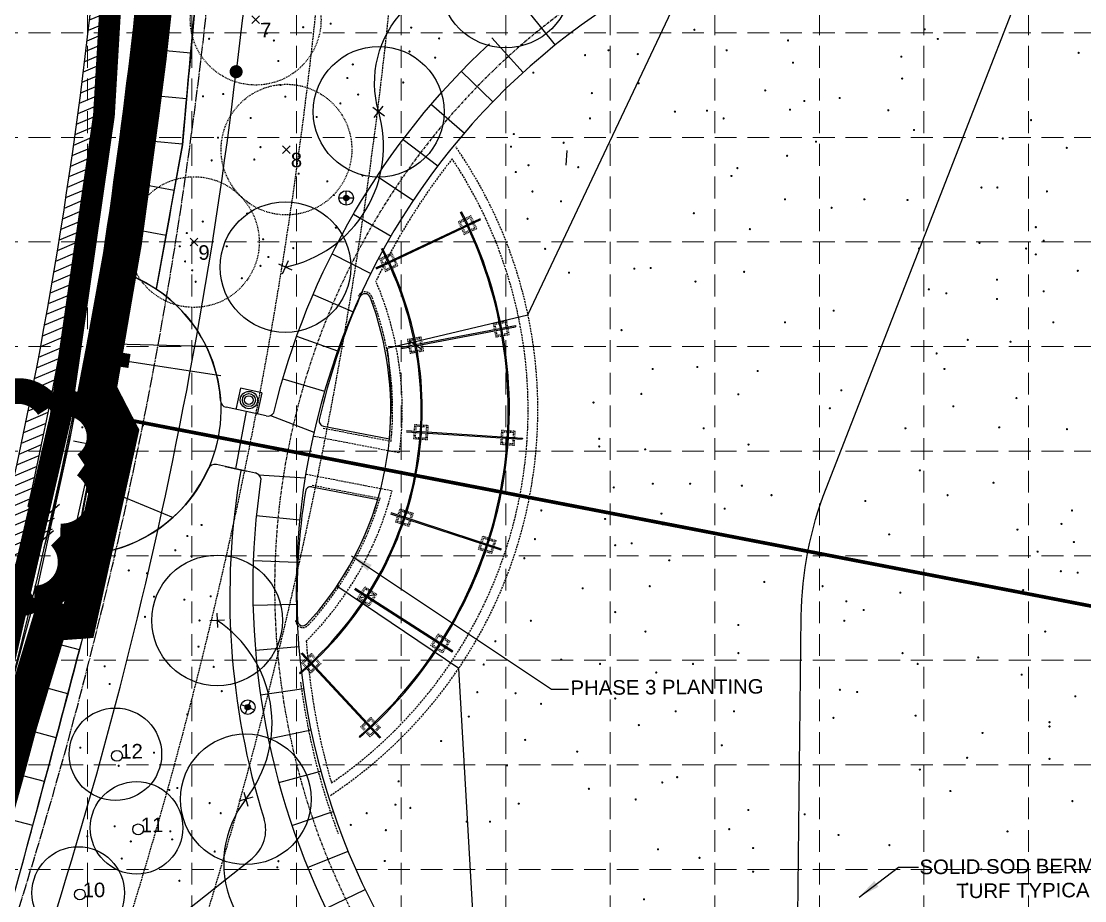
# Model space of a CAD drawing. Header units: inches. Extents: x 2525137 to 2526060, y 7086153 to 7086731.
# Drawn here: x 2525344.6 to 2525491, y 7086480.7 to 7086601.8 of the extents above; entities that cross this region are included whole.
import ezdxf

# ---------------------------------------------------------------- set-up
doc = ezdxf.new("R2010")
doc.units = ezdxf.units.IN
doc.header["$MEASUREMENT"] = 0
for name, pattern in [('ARCHSP(flr1-1)$0$CLUB$0$HIDDEN2', [0.1875, 0.125, -0.0625]), ('CENTERX2', [4, 2.5, -0.5, 0.5, -0.5]), ('DASHED2', [0.375, 0.25, -0.125]), ('ESMT', [0.32, 0.24, -0.08]), ('HIDDEN', [0.375, 0.25, -0.125]), ('HIDDEN2', [0.1875, 0.125, -0.0625]), ('PHANTOM', [1.9, 1.5, -0.08, 0.08, -0.08, 0.08, -0.08]), ('PL', [1.25, 0.625, -0.125, 0.125, -0.125, 0.125, -0.125])]:
    doc.linetypes.add(name, pattern=pattern)
for name, color, linetype in [('E-ESMT', 2, 'ESMT'), ('E-PVMT', 2, 'Continuous'), ('E-STORM', 10, 'Continuous'), ('E-STORM-H', 15, 'Continuous'), ('GRID', 254, 'HIDDEN'), ('hs-bollard', 1, 'Continuous'), ('HS-CJ', 1, 'Continuous'), ('hs-enhancepave', 14, 'Continuous'), ('HS-LIMITOFWORK', 5, 'DASHED2'), ('hs-phase2', 1, 'HIDDEN'), ('hs-sidewalk', 3, 'Continuous'), ('HS-TRASH', 1, 'Continuous'), ('hs-trellis', 15, 'Continuous'), ('HS-TXT10', 7, 'Continuous'), ('HS-WALKCL', 14, 'CENTERX2'), ('LEGEND', 7, 'Continuous'), ('ls-areadrain', 2, 'Continuous'), ('ls-defpoint', 6, 'Continuous'), ('LS-GRASS', 7, 'Continuous'), ('LS-LO', 5, 'Continuous'), ('ls-parea', 6, 'Continuous'), ('LS-SGJ', 7, 'Continuous'), ('LS-TREE RELOCATED', 1, 'HIDDEN2'), ('LS-TREELEADER', 14, 'Continuous'), ('P-WATER', 5, 'Continuous'), ('PC', 35, 'Continuous'), ('PL', 7, 'PHANTOM'), ('PL-ROW', 7, 'PL'), ('SILT FENCE', 200, 'Continuous')]:
    doc.layers.add(name, color=color, linetype=linetype)
doc.layers.add('LS-PLANTCO-8', color=7, linetype='Continuous', lineweight=30)
doc.styles.add('DIM20', font='ARIAL.TTF', dxfattribs={"height": 2})
doc.styles.get("Standard").update_dxf_attribs({"font": 'ARIAL.TTF'})
doc.dimstyles.new('DIM20', dxfattribs={"dimtxt": 2, "dimasz": 3, "dimexe": 0.18, "dimexo": 0.5, "dimgap": 0.8, "dimtad": 1, "dimdec": 0, "dimlfac": 12, "dimzin": 0, "dimdsep": 46, "dimlunit": 4, "dimtxsty": 'DIM20', "dimcen": 0.5, "dimadec": 0, "dimazin": 0, "dimtfac": 1, "dimtdec": 0, "dimtix": 1, "dimtmove": 0, "dimatfit": 3, "dimfxl": 0, "dimtolj": 1, "dimtzin": 0, "dimarcsym": 0})

# ---------------------------------------------------------------- blocks, each defined once
blk = doc.blocks.new('TREE-REL')
at = {"layer": 'LS-TREE RELOCATED', "linetype": 'Continuous'}
for p, q in [((-0.53, -0.53), (0.53, 0.53)), ((0.53, -0.53), (-0.53, 0.53))]:
    blk.add_line(p, q, dxfattribs=at)
at = {"layer": 'LS-TREE RELOCATED'}
blk.add_circle((0, 0), 9, dxfattribs=at)
blk = doc.blocks.new('GRASS')
at = {"layer": 'LS-GRASS', "const_width": 0.15}
blk.add_lwpolyline([(-0.075, 0, 1), (0.075, 0, 1)], format="xyb", close=True, dxfattribs=at)

msp = doc.modelspace()

# ---------------------------------------------------------------- hatches: boundary and pattern name
at = {"layer": 'E-STORM-H'}
h = msp.add_hatch(dxfattribs=at)
h.set_pattern_fill('ANSI31', color=5, scale=10, angle=338, style=0)
h.set_pattern_definition([(23, (2525960.3373, 7087164.877), (-0.4884139, 1.150631), [])])
h.paths.add_polyline_path([(2525357.88, 7086612.8), (2525373.88, 7086626.5), (2525372.26, 7086628.08), (2525358.18, 7086616.01, 0.00199), (2525358.6, 7086620.99), (2525355.86, 7086621.21, -0.034742), (2525342.87, 7086535.56), (2525342.62, 7086535.61, -0.012181), (2525335.27, 7086506.12), (2525338.59, 7086505.92, 0.008797), (2525344.05, 7086527.3), (2525348.8, 7086531.38), (2525349.47, 7086534.91), (2525344.91, 7086531, 0.001595), (2525345.8, 7086534.9), (2525345.55, 7086534.96, 0.03146)])
at = {"layer": 'hs-bollard'}
h = msp.add_hatch(color=7, dxfattribs=at)
edge = h.paths.add_edge_path()
edge.add_arc((2525389.34, 7086577.45), 0.372, 0, 360)
h = msp.add_hatch(color=7, dxfattribs=at)
edge = h.paths.add_edge_path()
edge.add_arc((2525375.78, 7086507.33), 0.372, -21.884, 338.116, ccw=False)

# ---------------------------------------------------------------- linework, layer by layer
at = {"layer": 'E-ESMT', "color": 15}
for radius, end in [(655, 2.994), (665, 2.94893)]:
    msp.add_arc((2524733.78, 7086671.74), radius, 339.12865, end, dxfattribs=at)
at = {"layer": 'E-PVMT', "color": 7}
msp.add_lwpolyline([(2525249.94, 7086254.78), (2525262.45, 7086287.61, -0.000326), (2525262.45, 7086287.61), (2525296.84, 7086377.54), (2525319.52, 7086437.06), (2525335.98, 7086483.84), (2525346.63, 7086522.95), (2525351.3, 7086544.04), (2525358.84, 7086585.85), (2525363.99, 7086642.03), (2525364.28, 7086693.26), (2525363.33, 7086705.96)], format="xyb", dxfattribs=at)
msp.add_lwpolyline([(2525347.11, 7086522.8), (2525349.88, 7086522.14), (2525354.57, 7086543.41), (2525351.79, 7086543.96)], dxfattribs=at)
at = {"layer": 'E-STORM', "color": 5}
for p, q in [((2525349.86, 7086535.24), (2525344.91, 7086531)), ((2525345.8, 7086534.9), (2525345.55, 7086534.96)), ((2525349.05, 7086531.59), (2525344.05, 7086527.3))]:
    msp.add_line(p, q, dxfattribs=at)
for radius, start, end in [(624.12, 347.39658, 355.35562), (626.87, 347.39658, 354.60435), (627.12, 347.03106, 347.39658)]:
    msp.add_arc((2524733.78, 7086671.74), radius, start, end, dxfattribs=at)
at = {"layer": 'GRID', "color": 252, "linetype": 'HIDDEN', "lineweight": 0, "ltscale": 12}
for p, q in [((2525353.7, 7086715.39), (2525353.7, 7086211.32)), ((2525368.1, 7086715.39), (2525368.1, 7086211.32)), ((2525382.5, 7086715.39), (2525382.5, 7086211.32)), ((2525396.9, 7086715.39), (2525396.9, 7086211.32)), ((2525411.3, 7086715.39), (2525411.3, 7086211.32)), ((2525425.7, 7086715.39), (2525425.7, 7086211.32)), ((2525440.1, 7086715.39), (2525440.1, 7086211.32)), ((2525454.5, 7086715.39), (2525454.5, 7086211.32)), ((2525468.9, 7086715.39), (2525468.9, 7086211.32)), ((2525483.3, 7086715.39), (2525483.3, 7086211.32)), ((2525152.1, 7086600.19), (2526044.9, 7086600.19)), ((2525152.1, 7086585.79), (2526044.9, 7086585.79)), ((2525152.1, 7086571.39), (2526044.9, 7086571.39)), ((2525152.1, 7086556.99), (2526044.9, 7086556.99)), ((2525152.1, 7086542.59), (2526044.9, 7086542.59)), ((2525152.1, 7086528.19), (2526044.9, 7086528.19)), ((2525152.1, 7086513.79), (2526044.9, 7086513.79)), ((2525152.1, 7086499.39), (2526044.9, 7086499.39)), ((2525152.1, 7086484.99), (2526044.9, 7086484.99))]:
    msp.add_line(p, q, dxfattribs=at)
at = {"layer": 'hs-bollard', "color": 7}
for points in [[(2525389.34, 7086576.45), (2525389.34, 7086578.45)], [(2525388.34, 7086577.45), (2525390.34, 7086577.45)], [(2525376.16, 7086508.25), (2525375.41, 7086506.4)], [(2525374.86, 7086507.7), (2525376.71, 7086506.95)]]:
    msp.add_lwpolyline(points, dxfattribs=at)
msp.add_lwpolyline([(2525355.38, 7086566.66, -0.023194), (2525347.72, 7086529.27, 0.000075)], format="xyb", dxfattribs=at)
for centre, radius in [((2525389.34, 7086577.45), 1), ((2525389.34, 7086577.45), 1), ((2525389.34, 7086577.45), 0.372), ((2525375.78, 7086507.33), 1), ((2525375.78, 7086507.33), 1), ((2525375.78, 7086507.33), 0.372)]:
    msp.add_circle(centre, radius, dxfattribs=at)
at = {"layer": 'HS-CJ', "color": 7}
for p, q in [((2525412.61, 7086605.37), (2525418.12, 7086598.51)), ((2525409.39, 7086599.48), (2525413.71, 7086594.73)), ((2525357.35, 7086557.37), (2525370.05, 7086557.03)), ((2525374.77, 7086543.83), (2525355.5, 7086547.63)), ((2525375.57, 7086548.03), (2525374.08, 7086540.17)), ((2525378.9, 7086547.49), (2525384.89, 7086545.22)), ((2525377.32, 7086539.31), (2525383.67, 7086538.9)), ((2525353.53, 7086538.41), (2525365.5, 7086533.47)), ((2525354.22, 7086521.3), (2525350.35, 7086522.32)), ((2525352.61, 7086515.21), (2525348.74, 7086516.23)), ((2525351.01, 7086509.18), (2525347.14, 7086510.2)), ((2525349.4, 7086503.13), (2525345.53, 7086504.16)), ((2525347.79, 7086497.08), (2525343.93, 7086498.11)), ((2525346.18, 7086491.03), (2525342.31, 7086492.06))]:
    msp.add_line(p, q, dxfattribs=at)
for points in [[(2525363.95, 7086597.79), (2525367.93, 7086597.43)], [(2525405.23, 7086594.87), (2525409.53, 7086590.69)], [(2525363.38, 7086591.53), (2525367.36, 7086591.16)], [(2525401.06, 7086590.3), (2525405.61, 7086586.39)], [(2525362.8, 7086585.26), (2525366.79, 7086584.9)], [(2525397.18, 7086585.49), (2525401.96, 7086581.86)], [(2525393.6, 7086580.45), (2525398.59, 7086577.12)], [(2525361.71, 7086579.24), (2525365.65, 7086578.53)], [(2525390.33, 7086575.2), (2525395.52, 7086572.18)], [(2525360.6, 7086573.05), (2525364.53, 7086572.34)], [(2525387.39, 7086569.76), (2525392.75, 7086567.07)], [(2525384.78, 7086564.16), (2525390.29, 7086561.79)], [(2525382.51, 7086558.41), (2525388.16, 7086556.38)], [(2525380.6, 7086552.53), (2525386.36, 7086550.85)], [(2525376.96, 7086533.71), (2525382.93, 7086533.13)], [(2525376.55, 7086527.54), (2525382.54, 7086527.32)], [(2525376.5, 7086521.36), (2525382.5, 7086521.5)], [(2525376.84, 7086515.19), (2525382.81, 7086515.7)], [(2525377.54, 7086509.05), (2525383.48, 7086509.92)], [(2525378.62, 7086502.96), (2525384.49, 7086504.19)], [(2525380.06, 7086496.95), (2525385.85, 7086498.53)], [(2525381.87, 7086491.04), (2525387.55, 7086492.97)], [(2525384.03, 7086485.25), (2525389.59, 7086487.52)], [(2525386.55, 7086479.6), (2525391.95, 7086482.21)]]:
    msp.add_lwpolyline(points, dxfattribs=at)
at = {"layer": 'hs-enhancepave'}
msp.add_lwpolyline([(2525359.27, 7086566.95), (2525351.9, 7086528.28)], dxfattribs=at)
at = {"layer": 'HS-LIMITOFWORK', "color": 1, "ltscale": 60, "const_width": 3}
msp.add_lwpolyline([(2525335.21, 7086378.75), (2525585.84, 7086288.33), (2525679.53, 7086301.91), (2525832.59, 7086264.26), (2525845.51, 7086319.42), (2525908.36, 7086586.78), (2525808.29, 7086609.92), (2525806.57, 7086602.62), (2525767.34, 7086611.78), (2525748.26, 7086616.29, 0.128474), (2525715.41, 7086615.46, 0.084696), (2525695.31, 7086605.66, -0.217558), (2525670.06, 7086600.59), (2525622.66, 7086611.7, -0.189356), (2525603.77, 7086623.55, 0.208311), (2525563.16, 7086658.81, 0.085912), (2525537.19, 7086661.6, 0.000511), (2525388.71, 7086662.01, 0.348711), (2525358.44, 7086630.73, -0.084318), (2525327.72, 7086466.5, 0.002675), (2525300.22, 7086395.67)], format="xyb", dxfattribs=at)
at = {"layer": 'hs-phase2', "color": 7}
for p, q in [((2525384.89, 7086544.66), (2525396.67, 7086542.38)), ((2525386.17, 7086545.77), (2525395.52, 7086543.96)), ((2525383.87, 7086539.42), (2525395.66, 7086537.14)), ((2525384.65, 7086537.91), (2525394, 7086536.11))]:
    msp.add_line(p, q, dxfattribs=at)
at = {"layer": 'hs-phase2', "color": 7, "ltscale": 0.1}
for points in [[(2525406.5, 7086574.97), (2525404.78, 7086574.16), (2525405.59, 7086572.44), (2525407.31, 7086573.25)], [(2525406.4, 7086574.7), (2525405.05, 7086574.06), (2525405.69, 7086572.71), (2525407.04, 7086573.35)], [(2525395.64, 7086569.86), (2525393.92, 7086569.05), (2525394.73, 7086567.33), (2525396.45, 7086568.14)], [(2525395.55, 7086569.59), (2525394.19, 7086568.95), (2525394.83, 7086567.6), (2525396.19, 7086568.23)], [(2525411.44, 7086560.53), (2525409.57, 7086560.17), (2525409.93, 7086558.31), (2525411.79, 7086558.66)], [(2525411.28, 7086560.29), (2525409.81, 7086560.01), (2525410.09, 7086558.54), (2525411.56, 7086558.82)], [(2525398.14, 7086556.07), (2525400, 7086556.42), (2525399.65, 7086558.29), (2525397.78, 7086557.94)], [(2525398.3, 7086556.3), (2525399.77, 7086556.58), (2525399.49, 7086558.06), (2525398.02, 7086557.78)], [(2525398.62, 7086544.32), (2525400.52, 7086544.19), (2525400.64, 7086546.09), (2525398.74, 7086546.21)], [(2525398.83, 7086544.5), (2525400.33, 7086544.41), (2525400.43, 7086545.9), (2525398.93, 7086546)], [(2525412.61, 7086545.31), (2525410.72, 7086545.43), (2525410.6, 7086543.54), (2525412.49, 7086543.42)], [(2525412.4, 7086545.13), (2525410.9, 7086545.22), (2525410.81, 7086543.73), (2525412.3, 7086543.63)], [(2525396.75, 7086534.62), (2525398.55, 7086534.03), (2525397.96, 7086532.22), (2525396.15, 7086532.81)], [(2525396.87, 7086534.37), (2525398.3, 7086533.9), (2525397.83, 7086532.47), (2525396.41, 7086532.94)], [(2525409.36, 7086528.48), (2525407.55, 7086529.07), (2525408.15, 7086530.88), (2525409.95, 7086530.28)], [(2525409.23, 7086528.73), (2525407.81, 7086529.2), (2525408.27, 7086530.62), (2525409.7, 7086530.16)], [(2525391.92, 7086523.89), (2525393.52, 7086522.87), (2525392.49, 7086521.27), (2525390.89, 7086522.29)], [(2525391.98, 7086523.62), (2525393.24, 7086522.81), (2525392.43, 7086521.54), (2525391.17, 7086522.35)], [(2525402.6, 7086514.8), (2525401, 7086515.82), (2525402.02, 7086517.42), (2525403.62, 7086516.4)], [(2525402.54, 7086515.07), (2525401.27, 7086515.88), (2525402.08, 7086517.15), (2525403.35, 7086516.34)], [(2525384.46, 7086512.03), (2525383.17, 7086513.42), (2525384.56, 7086514.71), (2525385.85, 7086513.32)], [(2525384.47, 7086512.31), (2525383.45, 7086513.41), (2525384.55, 7086514.43), (2525385.57, 7086513.33)], [(2525392.63, 7086503.24), (2525391.34, 7086504.63), (2525392.73, 7086505.92), (2525394.02, 7086504.53)], [(2525392.64, 7086503.52), (2525391.62, 7086504.62), (2525392.72, 7086505.64), (2525393.74, 7086504.54)]]:
    msp.add_lwpolyline(points, close=True, dxfattribs=at)
at = {"layer": 'hs-phase2', "color": 7}
for centre, radius, start, end in [((2525352.06, 7086548.29), 63.67, 349.058, 34.6277), ((2525475.58, 7086526.47), 91.17, 141.8008, 154.305), ((2525352.06, 7086548.29), 62.33, 349.058, 33.6761), ((2525352.06, 7086548.29), 45, 352.4557, 23.1825), ((2525391.92, 7086563.52), 1, 20.9199, 156.1152), ((2525352.06, 7086548.29), 43.67, 354.3138, 20.9199), ((2525352.06, 7086548.29), 45, 314.9335, 345.6602), ((2525352.06, 7086548.29), 43.67, 317.1961, 343.8022), ((2525352.06, 7086548.29), 63.67, 303.4883, 349.058), ((2525352.06, 7086548.29), 62.33, 304.4399, 349.058), ((2525383.37, 7086519.3), 1, 182.0008, 317.1961), ((2525474.81, 7086522.49), 91.17, 183.811, 196.3152), ((2525474.81, 7086522.49), 92.5, 187.2815, 200.6163)]:
    msp.add_arc(centre, radius, start, end, dxfattribs=at)
at = {"layer": 'hs-sidewalk', "color": 7}
for p, q in [((2525378.32, 7086547.44), (2525372.81, 7086548.62)), ((2525376.83, 7086539.57), (2525371.46, 7086540.73))]:
    msp.add_line(p, q, dxfattribs=at)
for points in [[(2525363.19, 7086564.9, 0.000106), (2525363.26, 7086565.28), (2525366.78, 7086584.77, -0.000217), (2525369.38, 7086613.21, -0.001231), (2525372.73, 7086649.21)], [(2525359.3, 7086566.93, 0.005395), (2525351.9, 7086528.28, 0.705676)], [(2525344.59, 7086485.09, 0.000718), (2525355.67, 7086526.8, 0.000816), (2525356.11, 7086528.7, 0.000816)]]:
    msp.add_lwpolyline(points, format="xyb", dxfattribs=at)
for points in [[(2525363.19, 7086564.9, 0.038624), (2525359.3, 7086566.93, 0.024462), (2525363.38, 7086591.53), (2525368, 7086641.65), (2525371.98, 7086641.27), (2525369.1, 7086609.95, 0.00077), (2525366.78, 7086584.77, -0.000165), (2525363.19, 7086564.91, 0.678834)], [(2525351.91, 7086528.29, 0.052864), (2525356.11, 7086528.7, -0.00399), (2525343.39, 7086480.92, 0.001783), (2525333.07, 7086451.2), (2525329.27, 7086452.32, -0.005652), (2525338.24, 7086478.16, 0.03042), (2525342.31, 7086492.06, 0.001013), (2525351.91, 7086528.29, 0.052864), (2525356.11, 7086528.7, -0.052722)]]:
    msp.add_lwpolyline(points, format="xyb", close=True, dxfattribs=at)
at = {"layer": 'hs-sidewalk', "color": 7, "elevation": 328.37}
msp.add_lwpolyline([(2525362.92, 7086630.32, -0.017108), (2525355.62, 7086567.97, -0.059455), (2525301.56, 7086389.93, 7.035406)], format="xyb", dxfattribs=at)
at = {"layer": 'hs-sidewalk', "color": 7}
for points in [[(2525374.77, 7086551.26), (2525374.13, 7086548.33)], [(2525377.7, 7086550.61), (2525374.77, 7086551.26)], [(2525377.7, 7086550.61), (2525377.06, 7086547.68)], [(2525372.68, 7086540.48), (2525375.61, 7086539.83)]]:
    msp.add_lwpolyline(points, dxfattribs=at)
for centre, radius, start, end in [((2525352.06, 7086548.29), 20, 3.5889, 56.1808), ((2525373.02, 7086549.6), 1, 183.5889, 257.8368), ((2525378.53, 7086548.41), 1, 257.8368, 325.7906), ((2525352.06, 7086548.29), 20, 281.6627, 336.024), ((2525371.25, 7086539.75), 1, 77.8368, 156.024), ((2525376.62, 7086538.6), 1, 13.5776, 77.8368), ((2525352.06, 7086548.29), 20, 269.5583, 281.6627), ((2510831.43, 7090361.61), 15017.96, 345.045206, 345.209603), ((2524775.24, 7086660.67), 591.67, 347.01889, 347.07091)]:
    msp.add_arc(centre, radius, start, end, dxfattribs=at)
at = {"layer": 'hs-sidewalk', "color": 7, "extrusion": (0, 0, -1)}
msp.add_ellipse((2525475.11, 7086524.5), major_axis=(17.94, 92.81), ratio=0.979197, dxfattribs=at)
msp.add_ellipse((2525475.11, 7086524.5), major_axis=(21.08, 98.57), ratio=0.977835, start_param=4.740327, end_param=5.334286, dxfattribs=at)
at = {"layer": 'hs-sidewalk', "color": 7}
msp.add_ellipse((2525475.11, 7086524.5), major_axis=(-19.08, -98.7), ratio=0.980404, start_param=4.756552, end_param=5.364854, dxfattribs=at)
at = {"layer": 'HS-TRASH', "color": 7}
for radius in [1.2, 0.9, 0.6]:
    msp.add_circle((2525375.94, 7086549.62), radius, dxfattribs=at)
at = {"layer": 'hs-trellis'}
for points in [[(2525405.09, 7086575.46), (2525405.24, 7086575.53)], [(2525393.42, 7086567.85), (2525407.82, 7086574.63)], [(2525393.49, 7086567.7), (2525407.89, 7086574.48)], [(2525394.19, 7086570.42), (2525394.33, 7086570.5)], [(2525396.91, 7086556.89), (2525412.63, 7086559.87)], [(2525396.94, 7086556.73), (2525412.66, 7086559.71)], [(2525412.63, 7086559.87), (2525412.66, 7086559.71)], [(2525399.77, 7086556.58), (2525398.02, 7086557.78)], [(2525397.63, 7086545.25), (2525413.59, 7086544.22)], [(2525397.64, 7086545.41), (2525413.6, 7086544.38)], [(2525413.6, 7086544.38), (2525413.59, 7086544.22)], [(2525395.43, 7086533.97), (2525410.63, 7086528.98)], [(2525395.48, 7086534.12), (2525410.68, 7086529.13)], [(2525410.63, 7086528.98), (2525410.68, 7086529.13)], [(2525390.48, 7086523.59), (2525403.95, 7086514.96)], [(2525390.56, 7086523.73), (2525404.04, 7086515.1)], [(2525393.24, 7086522.81), (2525391.17, 7086522.35)], [(2525383.15, 7086514.72), (2525393.98, 7086503.06)], [(2525383.26, 7086514.83), (2525394.1, 7086503.17)], [(2525403.95, 7086514.96), (2525404.04, 7086515.1)], [(2525382.9, 7086512.05), (2525383.01, 7086511.92)], [(2525391.14, 7086503.3), (2525391.25, 7086503.18)]]:
    msp.add_lwpolyline(points, dxfattribs=at)
for radius, start, end in [(59.59, 349.058, 27.1343), (59.75, 349.058, 27.1318), (47.59, 349.058, 27.7197), (47.75, 349.0579, 27.7198), (47.59, 310.3963, 349.058), (47.75, 310.3962, 349.058), (59.59, 310.9816, 349.058), (59.75, 310.9842, 349.058)]:
    msp.add_arc((2525352.06, 7086548.29), radius, start, end, dxfattribs=at)
at = {"layer": 'HS-TXT10'}
msp.add_lwpolyline([(2525359.3, 7086566.93, -0.833468), (2525351.91, 7086528.29, -0.822431)], format="xyb", dxfattribs=at)
for points in [[(2525359.3, 7086566.93), (2525351.91, 7086528.29)], [(2525353.53, 7086529.68), (2525355.84, 7086541.76)]]:
    msp.add_lwpolyline(points, dxfattribs=at)
at = {"layer": 'HS-WALKCL', "ltscale": 0.15}
msp.add_open_spline([(2525493.62, 7086620.26), (2525497.56, 7086619.49), (2525501.45, 7086618.48), (2525511.62, 7086615.12), (2525517.76, 7086612.33), (2525529.32, 7086605.5), (2525534.74, 7086601.46), (2525544.63, 7086592.31), (2525549.1, 7086587.2), (2525556.88, 7086576.14), (2525560.19, 7086570.19), (2525565.52, 7086557.7), (2525567.54, 7086551.17), (2525570.18, 7086537.81), (2525570.82, 7086530.98), (2525570.67, 7086517.33), (2525569.89, 7086510.51), (2525566.95, 7086497.17), (2525564.79, 7086490.65), (2525559.19, 7086478.21), (2525555.75, 7086472.28), (2525547.74, 7086461.28), (2525543.16, 7086456.21), (2525533.08, 7086447.13), (2525527.58, 7086443.13), (2525515.87, 7086436.39), (2525509.67, 7086433.64), (2525496.86, 7086429.52), (2525490.25, 7086428.14), (2525476.89, 7086426.83), (2525470.15, 7086426.89), (2525456.84, 7086428.45), (2525450.27, 7086429.95), (2525437.59, 7086434.3), (2525431.48, 7086437.17), (2525420, 7086444.13), (2525414.62, 7086448.24), (2525404.84, 7086457.5), (2525400.43, 7086462.66), (2525392.78, 7086473.81), (2525389.53, 7086479.8), (2525384.34, 7086492.35), (2525382.4, 7086498.91), (2525379.9, 7086512.3), (2525379.35, 7086519.14), (2525379.65, 7086532.78), (2525380.51, 7086539.6), (2525383.6, 7086552.9), (2525385.83, 7086559.39), (2525391.57, 7086571.77), (2525395.07, 7086577.66), (2525403.21, 7086588.57), (2525407.84, 7086593.59), (2525418.02, 7086602.54), (2525423.57, 7086606.48), (2525435.35, 7086613.09), (2525441.58, 7086615.76), (2525454.44, 7086619.74), (2525461.07, 7086621.03), (2525474.44, 7086622.19), (2525481.18, 7086622.05), (2525489.77, 7086620.94), (2525491.7, 7086620.63), (2525493.62, 7086620.26)], degree=3, knots=[0, 0, 0, 0, 0.125746, 0.125746, 0.335951, 0.335951, 0.546157, 0.546157, 0.756363, 0.756363, 0.966569, 0.966569, 1.176775, 1.176775, 1.386981, 1.386981, 1.597187, 1.597187, 1.807393, 1.807393, 2.017599, 2.017599, 2.227805, 2.227805, 2.438011, 2.438011, 2.648217, 2.648217, 2.858423, 2.858423, 3.068629, 3.068629, 3.278835, 3.278835, 3.489041, 3.489041, 3.699247, 3.699247, 3.909453, 3.909453, 4.119659, 4.119659, 4.329865, 4.329865, 4.540071, 4.540071, 4.750277, 4.750277, 4.960483, 4.960483, 5.170689, 5.170689, 5.380895, 5.380895, 5.591101, 5.591101, 5.801307, 5.801307, 6.011513, 6.011513, 6.221719, 6.221719, 6.283185, 6.283185, 6.283185, 6.283185], dxfattribs=at)
at = {"layer": 'LEGEND', "color": 170, "ltscale": 100, "const_width": 3.55}
msp.add_lwpolyline([(2525337.35, 7086532.85, 0.520567), (2525337.35, 7086532.85, 0.765195), (2525339.33, 7086524.08, 0.417879), (2525346.38, 7086522.28, 0.6649), (2525349.95, 7086530.84, 0.744833), (2525353.3, 7086540.68, 0.975642), (2525348.4, 7086548.54, 0.520567), (2525340.22, 7086548.92, 0.520567), (2525339.32, 7086543.08, 0.540264), (2525337.35, 7086532.85)], format="xyb", close=True, dxfattribs=at)
at = {"layer": 'ls-areadrain', "color": 14}
msp.add_lwpolyline([(2525419.71, 7086584), (2525419.59, 7086581.95)], dxfattribs=at)
at = {"layer": 'ls-defpoint', "color": 7, "linetype": 'ARCHSP(flr1-1)$0$CLUB$0$HIDDEN2', "const_width": 0.5}
msp.add_lwpolyline([(2525352.06, 7086548.29), (2525674.25, 7086486)], dxfattribs=at)
at = {"layer": 'LS-LO', "color": 7}
for p, q in [((2525393.2, 7086588.53), (2525394.42, 7086590.11)), ((2525394.6, 7086588.71), (2525393.02, 7086589.93)), ((2525381.89, 7086567.52), (2525380.06, 7086568.34)), ((2525380.56, 7086567.02), (2525381.39, 7086568.84)), ((2525371.53, 7086520.28), (2525371.61, 7086518.28)), ((2525372.57, 7086519.32), (2525370.57, 7086519.24)), ((2525376.47, 7086494.93), (2525374.55, 7086494.38)), ((2525375.24, 7086495.61), (2525375.78, 7086493.69))]:
    msp.add_line(p, q, dxfattribs=at)
for centre in [(2525411.28, 7086607.12), (2525393.81, 7086589.32), (2525380.97, 7086567.93), (2525371.57, 7086519.28), (2525375.51, 7086494.65)]:
    msp.add_circle(centre, 9, dxfattribs=at)
at = {"layer": 'ls-parea', "color": 7}
for p, q in [((2525386.21, 7086546.01), (2525395.29, 7086544.26)), ((2525384.6, 7086537.67), (2525393.68, 7086535.91))]:
    msp.add_line(p, q, dxfattribs=at)
for centre, radius, start, end in [((2525475.58, 7086526.47), 92.25, 156.1152, 167.197), ((2525391.92, 7086563.52), 0.75, 20.9199, 156.1152), ((2525352.06, 7086548.29), 43.42, 354.6756, 20.9199), ((2525386.36, 7086546.75), 0.75, 167.197, 259.058), ((2525384.46, 7086536.93), 0.75, 79.058, 170.9189), ((2525474.81, 7086522.49), 92.25, 170.9189, 182.0008), ((2525352.06, 7086548.29), 43.42, 317.1961, 343.4404), ((2525383.37, 7086519.3), 0.75, 182.0008, 317.1961)]:
    msp.add_arc(centre, radius, start, end, dxfattribs=at)
at = {"layer": 'LS-SGJ', "color": 1}
for centre in [(2525357.55, 7086500.84), (2525360.47, 7086490.71), (2525352.44, 7086481.75)]:
    msp.add_circle(centre, 6.37, dxfattribs=at)
at = {"layer": 'LS-TREELEADER'}
msp.add_lwpolyline([(2525380.97, 7086567.93, 0.43634), (2525393.81, 7086589.32, -0.584678), (2525411.28, 7086607.12, 0.434644), (2525432.45, 7086620.3, -0.586781), (2525456.16, 7086628.04, 0.433041), (2525481.03, 7086629.83, -0.538203), (2525505.9, 7086627.37, 0.475489), (2525530.4, 7086622.44, -0.540783), (2525554.25, 7086615.01, 0.430683), (2525576.36, 7086603.49, -0.581355), (2525595.11, 7086587.04, 0.432506), (2525609.48, 7086566.65, -0.581355), (2525618.67, 7086543.46, 0.947792), (2525641.37, 7086540.9, -0.274937), (2525657.48, 7086559.94, 0.145143), (2525677.77, 7086574.43, -0.296525), (2525701.31, 7086582.53, 0.124844), (2525726.19, 7086582.62, -0.306987), (2525749.61, 7086574.24, 0.132477), (2525769.02, 7086558.68, 0.132477)], format="xyb", dxfattribs=at)
for centre, radius, start, end in [((2525362.11, 7086505.14), 17.01, 321.941, 56.2353), ((2525386.78, 7086485.83), 14.31, 141.941, 263.1965)]:
    msp.add_arc(centre, radius, start, end, dxfattribs=at)
at = {"layer": 'P-WATER', "color": 7, "ltscale": 0.5}
msp.add_line((2525358.89, 7086555.01), (2525372.07, 7086553), dxfattribs=at)
msp.add_lwpolyline([(2525358.75, 7086554.13, 1.2, 1.2, 0), (2525359.05, 7086556.05, 1.2, 1.2, 0)], format="xyseb", dxfattribs=at)
at = {"layer": 'PC', "color": 35}
msp.add_line((2525352.62, 7086467.64), (2525376.37, 7086486.5), dxfattribs=at)
for points in [[(2525451.03, 7086433.1), (2525452, 7086519.84, -0.090315), (2525455.41, 7086537.43), (2525486.91, 7086618.28)], [(2525407.98, 7086458.54), (2525404.83, 7086512.66), (2525388.05, 7086523.99, 0.125892), (2525395.29, 7086544.26, 0.058829), (2525394.99, 7086556.75), (2525414.37, 7086561.35), (2525437.78, 7086610.89)]]:
    msp.add_lwpolyline(points, format="xyb", dxfattribs=at)
for centre in [(2525357.77, 7086500.63), (2525360.69, 7086490.5), (2525352.66, 7086481.54)]:
    msp.add_circle(centre, 0.75, dxfattribs=at)
for centre, radius, start, end in [((2525474.81, 7086522.49), 101.5, 170.1314, 197.5279), ((2525373.26, 7086490.42), 5, 308.455, 17.5279)]:
    msp.add_arc(centre, radius, start, end, dxfattribs=at)
at = {"layer": 'PL'}
msp.add_arc((2524733.78, 7086671.74), 640, 339.12865, 358.24577, dxfattribs=at)
at = {"layer": 'PL-ROW', "color": 7, "const_width": 0.9}
msp.add_lwpolyline([(2525373.73, 7086594.84, 1), (2525374.63, 7086594.84, 1)], format="xyb", close=True, dxfattribs=at)
at = {"layer": 'PL-ROW', "color": 7, "linetype": 'Continuous'}
for centre, radius, start, end in [((2530305.6, 7086002.66), 4966.85, 172.28087, 173.15246), ((2524733.78, 7086671.74), 645, 339.12865, 353.15246)]:
    msp.add_arc(centre, radius, start, end, dxfattribs=at)
at = {"layer": 'SILT FENCE', "color": 200, "linetype": 'Continuous', "const_width": 5}
msp.add_lwpolyline([(2525341.32, 7086493.99), (2525342.41, 7086497.9), (2525344.35, 7086505.14), (2525348.53, 7086518.93), (2525352.49, 7086519.22), (2525358.22, 7086545.18), (2525355.21, 7086551.01), (2525357.5, 7086564.38), (2525358.71, 7086571.32), (2525361.16, 7086589.36), (2525362.11, 7086596.72), (2525364.36, 7086617.29), (2525365.9, 7086633.24), (2525367.91, 7086637.99)], dxfattribs=at)

# ---------------------------------------------------------------- block references
at = {"layer": 'LS-GRASS'}
for p in [(2525362.01, 7086601.55), (2525362.67, 7086600.11), (2525378.4, 7086600.11), (2525383.41, 7086600.96), (2525387.19, 7086601.45), (2525398.29, 7086600.91), (2525437.28, 7086600.61), (2525469, 7086600.67), (2525370.46, 7086599.37), (2525379.38, 7086599.13), (2525402.13, 7086599.42), (2525402.13, 7086599.42), (2525450.18, 7086599.14), (2525470.8, 7086599.35), (2525362.62, 7086598.34), (2525398.05, 7086597.62), (2525422.23, 7086597.12), (2525425.46, 7086597.79), (2525429.49, 7086597.26), (2525441.72, 7086597.79), (2525490.2, 7086597.44), (2525379.99, 7086596.32), (2525390.25, 7086595.84), (2525401.59, 7086596.77), (2525450.87, 7086596.08), (2525465.77, 7086596.91), (2525361.84, 7086595.23), (2525415.11, 7086594.71), (2525380.32, 7086593), (2525380.32, 7086593), (2525389.5, 7086593.96), (2525397.19, 7086593.35), (2525429.62, 7086593.23), (2525465.89, 7086593.89), (2525361.23, 7086591.96), (2525369.61, 7086591.44), (2525372.4, 7086591.76, 634.97), (2525380.95, 7086591.4), (2525390.98, 7086591.69), (2525423.17, 7086591.89), (2525447.04, 7086592.26), (2525388.54, 7086590.47), (2525452.43, 7086590.81), (2525457.3, 7086591.22), (2525361.23, 7086588.86), (2525376.19, 7086588.47), (2525385.27, 7086588.61), (2525422.91, 7086588.4), (2525434.6, 7086589.34), (2525439.03, 7086589.47), (2525441.31, 7086588.4), (2525450.45, 7086589.61), (2525463.98, 7086589.53), (2525361.12, 7086587.09), (2525483.64, 7086588.17), (2525359.73, 7086586.09), (2525371.69, 7086585.75, 634.97), (2525412.42, 7086586.25), (2525467.53, 7086586.8), (2525479.75, 7086585.64), (2525377.53, 7086584.45), (2525412.02, 7086584.51), (2525419.28, 7086585.05), (2525454.04, 7086585.2), (2525488.56, 7086584.35), (2525370.81, 7086582.62), (2525376.68, 7086582.74), (2525450.05, 7086583.26), (2525412.69, 7086581.02), (2525414.44, 7086581.96), (2525421.29, 7086581.69), (2525443.2, 7086581.56), (2525382.78, 7086580.79), (2525382.78, 7086580.79), (2525386.73, 7086579.73), (2525391.58, 7086580.54), (2525442.39, 7086580.48), (2525414.98, 7086578.34), (2525476.81, 7086578.89), (2525479, 7086578.89), (2525485.83, 7086578.35), (2525387.64, 7086577.85), (2525418.91, 7086576.98), (2525449.77, 7086577.26), (2525460.7, 7086577.26), (2525466.63, 7086577.17), (2525358.9, 7086576.56), (2525375.7, 7086575.3), (2525437.21, 7086575.35), (2525456.18, 7086576.1), (2525369.59, 7086574.2), (2525414.31, 7086574.58), (2525358.62, 7086573.46), (2525367.39, 7086572.62), (2525387.91, 7086573.35), (2525444.93, 7086573.16), (2525484.3, 7086573.43), (2525358.01, 7086572.13), (2525366.42, 7086570.79), (2525372.89, 7086570.79), (2525377.9, 7086571.76), (2525476.54, 7086571.26), (2525485.38, 7086571.56), (2525378.63, 7086569.32), (2525382.05, 7086570.54), (2525416.73, 7086570.44), (2525468.23, 7086570.49), (2525482.96, 7086570.49), (2525484.3, 7086569.68), (2525367.15, 7086568.71), (2525377.53, 7086568.1), (2525356.29, 7086567.2), (2525368.13, 7086567.49), (2525374.97, 7086566.4), (2525420.01, 7086567.17), (2525429.02, 7086567.71), (2525431.27, 7086567.81), (2525444.13, 7086567.28), (2525490.08, 7086567.42), (2525356.85, 7086565.15), (2525368.61, 7086565.91), (2525437.43, 7086565.94), (2525478.95, 7086566.21), (2525469.57, 7086564.87), (2525471.98, 7086564.33), (2525478.95, 7086563.53), (2525485.38, 7086564.6), (2525356.5, 7086562.63), (2525456.45, 7086561.93), (2525427.25, 7086559.25), (2525449.75, 7086560.32), (2525486.71, 7086560.32), (2525355.39, 7086558.54), (2525474.93, 7086557.91), (2525480.82, 7086557.65), (2525356.09, 7086556.32), (2525470.64, 7086556.04), (2525431.54, 7086553.9), (2525437.7, 7086554.17), (2525446, 7086553.63), (2525471.72, 7086553.9), (2525354.45, 7086550.51), (2525429.98, 7086550.47), (2525443.33, 7086550.42), (2525457.52, 7086550.96), (2525423.39, 7086549.28), (2525481.63, 7086549.89), (2525353.31, 7086548.53), (2525455.94, 7086548.49), (2525472.94, 7086548.75), (2525352.99, 7086545.87), (2525361.35, 7086546.12), (2525354.24, 7086545.52), (2525438.55, 7086545.73), (2525466.35, 7086545.73), (2525479.26, 7086545.86), (2525488.59, 7086545.61), (2525424.18, 7086544.28), (2525424.18, 7086543.23), (2525444.74, 7086543.49), (2525430.51, 7086542.83), (2525468.33, 7086539.94), (2525426.18, 7086537.59), (2525431.56, 7086538.1), (2525436.7, 7086538.1), (2525443.82, 7086537.83), (2525478.47, 7086538.23), (2525447.9, 7086536.52), (2525460.82, 7086535.73), (2525472.15, 7086536.52), (2525416.2, 7086534.42), (2525441.45, 7086534.67), (2525489.28, 7086534.41), (2525424.99, 7086533.25), (2525432.75, 7086533.98), (2525369.42, 7086532.42), (2525432.89, 7086532.52), (2525481.77, 7086531.78), (2525487.83, 7086532.57), (2525367.47, 7086530.89), (2525415.33, 7086530.47), (2525428.65, 7086529.89), (2525464.11, 7086531.12), (2525489.54, 7086530.07), (2525365.8, 7086528.94), (2525426.38, 7086529.63), (2525484.54, 7086528.75), (2525368.03, 7086528.11), (2525413.86, 7086527.84), (2525433.82, 7086527.55), (2525359.4, 7086526.16), (2525361.91, 7086525.75), (2525487.75, 7086526.05), (2525490.07, 7086525.86), (2525431.14, 7086523.99), (2525446.91, 7086524.58), (2525454.94, 7086523.99), (2525362.88, 7086522.55), (2525370.67, 7086522.6), (2525421.91, 7086523.69), (2525465.65, 7086523.09), (2525482.55, 7086523.45), (2525348.65, 7086521.88), (2525367.06, 7086522.13), (2525458.21, 7086521.91), (2525347.84, 7086520.63), (2525361.63, 7086519.77), (2525426.38, 7086520.42), (2525460.6, 7086520.72), (2525347.48, 7086518.58), (2525369.14, 7086519.27), (2525414.77, 7086519.23), (2525443.34, 7086518.64), (2525457.92, 7086519.23), (2525430.54, 7086517.74), (2525485.59, 7086517.74), (2525347.48, 7086515.63), (2525369, 7086515.66), (2525409.88, 7086516.41), (2525418.94, 7086513.88), (2525443.34, 7086514.77), (2525465.95, 7086514.77), (2525476.37, 7086514.18), (2525346.77, 7086512.59), (2525356.07, 7086512.96), (2525371.09, 7086512.88), (2525408.27, 7086513.2), (2525424.29, 7086513.29), (2525437.09, 7086513.29), (2525468.03, 7086513.29), (2525432.03, 7086512.1), (2525482.36, 7086511.8), (2525356.76, 7086510.52), (2525372.2, 7086509.54), (2525407.39, 7086509.39), (2525457.32, 7086509.72), (2525459.7, 7086509.42), (2525412.66, 7086509.25), (2525426.38, 7086508.53), (2525489.75, 7086508.83), (2525367.47, 7086506.35), (2525416.17, 7086507.79), (2525434.71, 7086506.75), (2525442.74, 7086506.75), (2525406.22, 7086506.03), (2525456.43, 7086505.86), (2525467.74, 7086506.16), (2525486.18, 7086505.26), (2525429.64, 7086504.86), (2525476.96, 7086503.78), (2525486.18, 7086504.67), (2525402.41, 7086502.67), (2525413.98, 7086502.82), (2525441.06, 7086502.08), (2525352.72, 7086501.76), (2525362.88, 7086501.07), (2525421.15, 7086501.21), (2525358.01, 7086499.26), (2525411.49, 7086499.31), (2525474.84, 7086500.36), (2525486.18, 7086500.21), (2525434.91, 7086497.69), (2525468.33, 7086498.73), (2525366.08, 7086496.2), (2525396.55, 7086497.11), (2525422.76, 7086496.09), (2525432.86, 7086496.96), (2525364.97, 7086495.93), (2525429.2, 7086494.62), (2525472.54, 7086495.78), (2525370.53, 7086494.12), (2525396.12, 7086493.9), (2525398.17, 7086493.46), (2525413.1, 7086494.04), (2525444.72, 7086493.17), (2525489.33, 7086494.39), (2525372.06, 7086492.73), (2525392.16, 7086492.73), (2525452.48, 7086492.57), (2525357.45, 7086490.92), (2525365.11, 7086490.23), (2525389.97, 7086491.12), (2525394.8, 7086490.39), (2525405.92, 7086491.56), (2525409.14, 7086491.56), (2525442.08, 7086490.53), (2525480.4, 7086490.22), (2525353.7, 7086489.54), (2525359.68, 7086488.84), (2525365.38, 7086489.12), (2525457.13, 7086489.73), (2525371.23, 7086487.45), (2525432.28, 7086487.75), (2525445.37, 7086487.93), (2525464.13, 7086488.33), (2525358.43, 7086486.48), (2525380, 7086486.12), (2525394.65, 7086486.15), (2525437.99, 7086486.58), (2525482.69, 7086486.3), (2525379.86, 7086485.28), (2525445.37, 7086484.67), (2525476.8, 7086484.99), (2525366.36, 7086483.42), (2525474.84, 7086483.03), (2525430.34, 7086480.88)]:
    msp.add_blockref('GRASS', p, dxfattribs=at)
at = {"layer": 'LS-TREE RELOCATED'}
for p in [(2525376.87, 7086602), (2525381.11, 7086584.11), (2525368.36, 7086571.38)]:
    msp.add_blockref('TREE-REL', p, dxfattribs=at)

# ---------------------------------------------------------------- texts
at = {"layer": 'LS-PLANTCO-8', "char_height": 2.0025, "width": 30.6444, "rotation": 0.4411}
for s, insert, attachment_point in [('{\\fArial|b0|i0|c0|p34;PHASE 3 PLANTING}', (2525420.22, 7086511), 1), ('{\\fArial|b0|i0|c0|p34;SOLID SOD BERMUDA TURF TYPICAL}', (2525483.27, 7086486.44), 2)]:
    msp.add_mtext(s, dxfattribs=dict(at, insert=insert, attachment_point=attachment_point))
at = {"layer": 'LS-TREE RELOCATED', "char_height": 2.0025, "width": 30.6444, "attachment_point": 2, "rotation": 0.4411}
for s, insert in [('{\\fArial|b0|i0|c0|p34;7}', (2525378.24, 7086601.57)), ('{\\fArial|b0|i0|c0|p34;8}', (2525382.48, 7086583.68)), ('{\\fArial|b0|i0|c0|p34;9}', (2525369.75, 7086570.94)), ('{\\fArial|b0|i0|c0|p34;12}', (2525359.77, 7086502.26)), ('{\\fArial|b0|i0|c0|p34;11}', (2525362.6, 7086492.12)), ('{\\fArial|b0|i0|c0|p34;10}', (2525354.59, 7086483.16))]:
    msp.add_mtext(s, dxfattribs=dict(at, insert=insert))

# ---------------------------------------------------------------- leaders
at = {"layer": 'LS-PLANTCO-8'}
for points in [[(2525390.07, 7086528.18), (2525417.63, 7086509.82), (2525419.95, 7086509.82)], [(2525459.96, 7086481.18), (2525465.41, 7086485.32), (2525468.14, 7086485.32)]]:
    msp.add_leader(points, dimstyle='DIM20', override={"dimasz": 3, "dimtad": 0}, dxfattribs=at)

doc.saveas('drawing.dxf')
